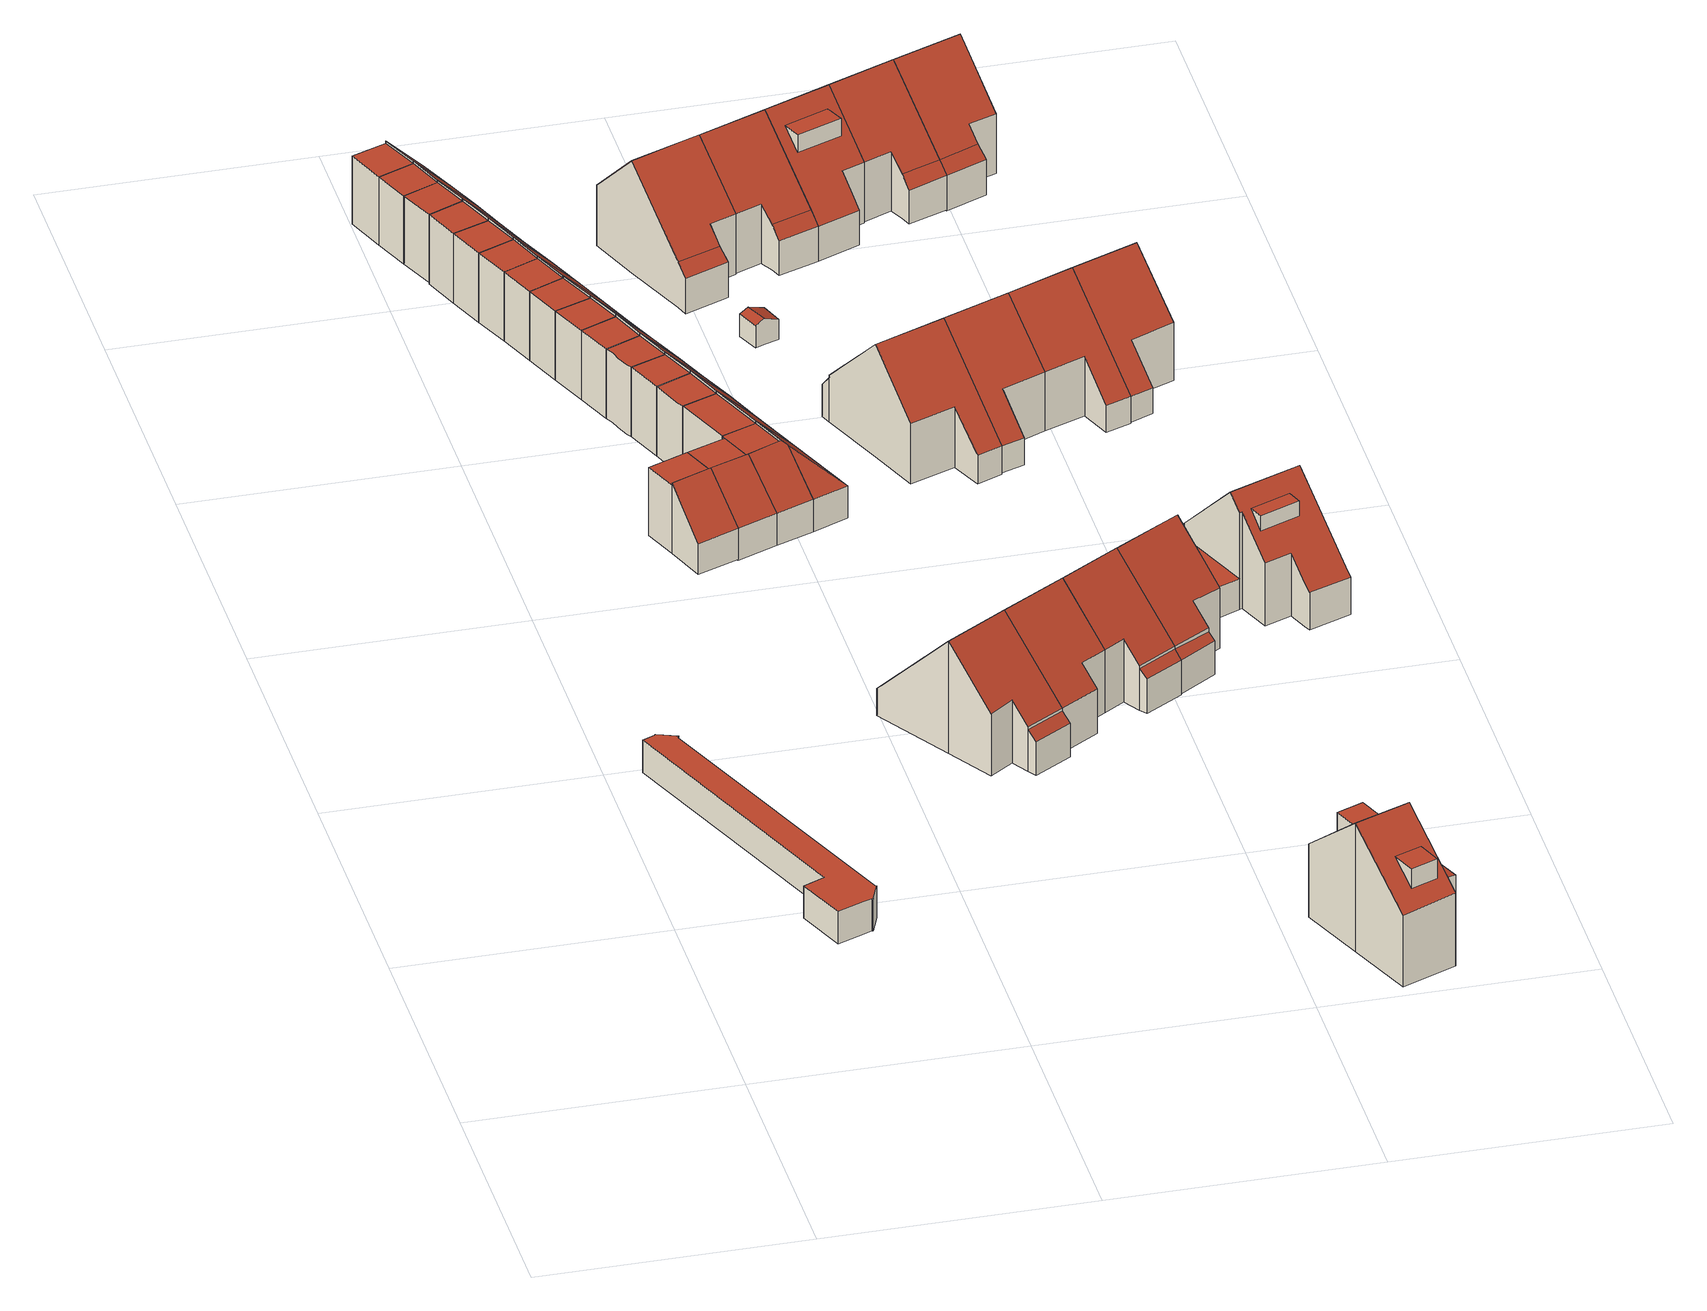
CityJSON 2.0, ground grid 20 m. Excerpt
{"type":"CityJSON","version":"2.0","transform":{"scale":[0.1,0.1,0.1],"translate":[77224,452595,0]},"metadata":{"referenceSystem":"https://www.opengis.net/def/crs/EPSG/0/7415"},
"CityObjects":{
"building1":{"type":"Building","attributes":{"Volume":158.97,"Dakoppervlakte":61.72,"Muuroppervlakte":147.98,"Vloeroppervlakte":61.72,"hoogte_Z_max_in_m_NAP":3.42,"GEB_DOEL":"onbekend","dateOfConstruction":"1985-01-01","measuredHeight":2.58},"geometry":[{"type":"Solid","lod":"2","boundaries":[[[[0,1,2,3,4,5,6,7,8,9,10,11,12]],[[13,14,15,16,17,18,19,20,21,22,23,24,25]],[[2,1,21,20]],[[12,23,22,0]],[[12,11,24,23]],[[13,25,24,11,10,9]],[[9,8,14,13]],[[8,7,15,14]],[[7,6,16,15]],[[16,6,5,17]],[[4,18,17,5]],[[4,3,19,18]],[[2,20,19,3]],[[1,0,22,21]]]],"semantics":{"surfaces":[{"type":"GroundSurface"},{"type":"RoofSurface"},{"type":"WallSurface"}],"values":[[0,1,2,2,2,2,2,2,2,2,2,2,2,2]]}}]},
"building2":{"type":"Building","attributes":{"Volume":94.78,"Dakoppervlakte":24.33,"Muuroppervlakte":84.41,"Vloeroppervlakte":19.98,"hoogte_Z_max_in_m_NAP":6.36,"GEB_DOEL":"overige gebruiksfunctie","dateOfConstruction":"1988-01-01","measuredHeight":5.7},"geometry":[{"type":"Solid","lod":"2","boundaries":[[[[26,27,28,29,30,31]],[[32,33,34,35]],[[36,37,38,39]],[[34,26,31,35]],[[32,35,31,30,38]],[[34,33,37,27,26]],[[37,36,28,27]],[[38,30,29,39]],[[36,39,29,28]],[[37,33,32,38]]]],"semantics":{"surfaces":[{"type":"GroundSurface"},{"type":"RoofSurface"},{"type":"WallSurface"}],"values":[[0,1,1,2,2,2,2,2,2,2]]}}]},
"building3":{"type":"Building","attributes":{"Volume":90.23,"Dakoppervlakte":22.88,"Muuroppervlakte":83.72,"Vloeroppervlakte":18.82,"hoogte_Z_max_in_m_NAP":6.36,"GEB_DOEL":"overige gebruiksfunctie","dateOfConstruction":"1988-01-01","measuredHeight":5.74},"geometry":[{"type":"Solid","lod":"2","boundaries":[[[[40,41,42,43,44,45]],[[35,46,47,32]],[[39,38,48,49]],[[45,44,35,32,38]],[[44,43,46,35]],[[47,46,43,42,48]],[[41,49,48,42]],[[41,40,39,49]],[[45,38,39,40]],[[38,32,47,48]]]],"semantics":{"surfaces":[{"type":"GroundSurface"},{"type":"RoofSurface"},{"type":"WallSurface"}],"values":[[0,1,1,2,2,2,2,2,2,2]]}}]},
"building4":{"type":"Building","attributes":{"Volume":90.36,"Dakoppervlakte":23.09,"Muuroppervlakte":83.06,"Vloeroppervlakte":19.04,"hoogte_Z_max_in_m_NAP":6.36,"GEB_DOEL":"overige gebruiksfunctie","dateOfConstruction":"1988-01-01","measuredHeight":5.67},"geometry":[{"type":"Solid","lod":"2","boundaries":[[[[50,51,52,53,54,55]],[[56,57,58,59]],[[60,61,62,63]],[[55,54,61,56,59]],[[51,50,58,57,60]],[[59,58,50,55]],[[54,53,62,61]],[[62,53,52,63]],[[63,52,51,60]],[[56,61,60,57]]]],"semantics":{"surfaces":[{"type":"GroundSurface"},{"type":"RoofSurface"},{"type":"WallSurface"}],"values":[[0,1,1,2,2,2,2,2,2,2]]}}]},
"building5":{"type":"Building","attributes":{"Volume":82.27,"Dakoppervlakte":21.1,"Muuroppervlakte":80.63,"Vloeroppervlakte":17.37,"hoogte_Z_max_in_m_NAP":6.36,"GEB_DOEL":"overige gebruiksfunctie","dateOfConstruction":"1988-01-01","measuredHeight":5.67},"geometry":[{"type":"Solid","lod":"2","boundaries":[[[[64,65,66,52,51,50]],[[67,58,57,68]],[[69,60,63,70]],[[67,68,69,65,64]],[[58,67,64,50]],[[60,57,58,50,51]],[[66,65,69,70]],[[63,60,51,52]],[[66,70,63,52]],[[57,60,69,68]]]],"semantics":{"surfaces":[{"type":"GroundSurface"},{"type":"RoofSurface"},{"type":"WallSurface"}],"values":[[0,1,1,2,2,2,2,2,2,2]]}}]},
"building6":{"type":"Building","attributes":{"Volume":365.86,"Dakoppervlakte":81.91,"Muuroppervlakte":193.44,"Vloeroppervlakte":58.04,"hoogte_Z_max_in_m_NAP":9.77,"GEB_DOEL":"woonfunctie","dateOfConstruction":"1988-01-01","measuredHeight":9.08},"geometry":[{"type":"Solid","lod":"2","boundaries":[[[[71,72,73,74,75,76,77,78,79,80,81,82]],[[83,84,85,86,87,88]],[[88,87,89,90,91,92]],[[93,94,95,96]],[[73,72,83,88]],[[84,83,72,71]],[[89,87,86,95,79,78,77]],[[76,90,89,77]],[[90,76,75,91]],[[74,92,91,75]],[[74,73,88,92]],[[81,80,94,93]],[[95,94,80,79]],[[82,81,93,96]],[[95,86,85,96]],[[71,82,96,85,84]]]],"semantics":{"surfaces":[{"type":"GroundSurface"},{"type":"RoofSurface"},{"type":"WallSurface"}],"values":[[0,1,1,1,2,2,2,2,2,2,2,2,2,2,2,2]]}}]},
"building7":{"type":"Building","attributes":{"Volume":83.02,"Dakoppervlakte":21.06,"Muuroppervlakte":81.4,"Vloeroppervlakte":17.37,"hoogte_Z_max_in_m_NAP":6.36,"GEB_DOEL":"overige gebruiksfunctie","dateOfConstruction":"1988-01-01","measuredHeight":5.7},"geometry":[{"type":"Solid","lod":"2","boundaries":[[[[97,98,99,66,65,64]],[[67,68,100,101]],[[69,70,102,103]],[[98,97,101,100,103]],[[67,101,97,64]],[[65,69,68,67,64]],[[98,103,102,99]],[[70,69,65,66]],[[102,70,66,99]],[[68,69,103,100]]]],"semantics":{"surfaces":[{"type":"GroundSurface"},{"type":"RoofSurface"},{"type":"WallSurface"}],"values":[[0,1,1,2,2,2,2,2,2,2]]}}]},
"building8":{"type":"Building","attributes":{"Volume":85.26,"Dakoppervlakte":21.64,"Muuroppervlakte":82.14,"Vloeroppervlakte":17.82,"hoogte_Z_max_in_m_NAP":6.36,"GEB_DOEL":"overige gebruiksfunctie","dateOfConstruction":"1988-01-01","measuredHeight":5.72},"geometry":[{"type":"Solid","lod":"2","boundaries":[[[[104,105,106,107,108,109]],[[101,100,110,111]],[[112,113,103,102]],[[106,103,100,101,107]],[[111,110,113,109,108]],[[107,101,111,108]],[[102,103,106,105]],[[105,104,112,102]],[[112,104,109,113]],[[100,103,113,110]]]],"semantics":{"surfaces":[{"type":"GroundSurface"},{"type":"RoofSurface"},{"type":"WallSurface"}],"values":[[0,1,1,2,2,2,2,2,2,2]]}}]},
"building9":{"type":"Building","attributes":{"Volume":85.96,"Dakoppervlakte":21.73,"Muuroppervlakte":82.52,"Vloeroppervlakte":17.92,"hoogte_Z_max_in_m_NAP":6.36,"GEB_DOEL":"overige gebruiksfunctie","dateOfConstruction":"1988-01-01","measuredHeight":5.72},"geometry":[{"type":"Solid","lod":"2","boundaries":[[[[114,104,109,108,115,116]],[[111,110,117,118]],[[112,119,120,113]],[[118,115,108,111]],[[113,110,111,108,109]],[[116,115,118,117,120]],[[104,114,119,112]],[[120,119,114,116]],[[112,113,109,104]],[[110,113,120,117]]]],"semantics":{"surfaces":[{"type":"GroundSurface"},{"type":"RoofSurface"},{"type":"WallSurface"}],"values":[[0,1,1,2,2,2,2,2,2,2]]}}]},
"building10":{"type":"Building","attributes":{"Volume":84.43,"Dakoppervlakte":21.38,"Muuroppervlakte":82.04,"Vloeroppervlakte":17.62,"hoogte_Z_max_in_m_NAP":6.36,"GEB_DOEL":"overige gebruiksfunctie","dateOfConstruction":"1988-01-01","measuredHeight":5.72},"geometry":[{"type":"Solid","lod":"2","boundaries":[[[[121,122,123,114,116,115]],[[124,118,117,125]],[[120,119,126,127]],[[124,125,127,122,121]],[[124,121,115,118]],[[117,118,115,116,120]],[[126,123,122,127]],[[120,116,114,119]],[[114,123,126,119]],[[117,120,127,125]]]],"semantics":{"surfaces":[{"type":"GroundSurface"},{"type":"RoofSurface"},{"type":"WallSurface"}],"values":[[0,1,1,2,2,2,2,2,2,2]]}}]},
"building11":{"type":"Building","attributes":{"Volume":86.91,"Dakoppervlakte":22.03,"Muuroppervlakte":82.82,"Vloeroppervlakte":18.12,"hoogte_Z_max_in_m_NAP":6.36,"GEB_DOEL":"overige gebruiksfunctie","dateOfConstruction":"1988-01-01","measuredHeight":5.74},"geometry":[{"type":"Solid","lod":"2","boundaries":[[[[121,128,129,130,123,122]],[[124,125,131,132]],[[126,133,134,127]],[[132,131,134,129,128]],[[132,128,121,124]],[[125,124,121,122,127]],[[123,126,127,122]],[[126,123,130,133]],[[134,133,130,129]],[[125,127,134,131]]]],"semantics":{"surfaces":[{"type":"GroundSurface"},{"type":"RoofSurface"},{"type":"WallSurface"}],"values":[[0,1,1,2,2,2,2,2,2,2]]}}]},
"building12":{"type":"Building","attributes":{"Volume":88.69,"Dakoppervlakte":22.39,"Muuroppervlakte":83.47,"Vloeroppervlakte":18.45,"hoogte_Z_max_in_m_NAP":6.36,"GEB_DOEL":"overige gebruiksfunctie","dateOfConstruction":"1988-01-01","measuredHeight":5.73},"geometry":[{"type":"Solid","lod":"2","boundaries":[[[[135,136,137,130,129,128]],[[132,131,138,139]],[[140,141,134,133]],[[139,135,128,132]],[[131,132,128,129,134]],[[139,138,141,136,135]],[[134,129,130,133]],[[133,130,137,140]],[[141,140,137,136]],[[131,134,141,138]]]],"semantics":{"surfaces":[{"type":"GroundSurface"},{"type":"RoofSurface"},{"type":"WallSurface"}],"values":[[0,1,1,2,2,2,2,2,2,2]]}}]},
"building13":{"type":"Building","attributes":{"Volume":85.12,"Dakoppervlakte":21.51,"Muuroppervlakte":82.45,"Vloeroppervlakte":17.71,"hoogte_Z_max_in_m_NAP":6.36,"GEB_DOEL":"overige gebruiksfunctie","dateOfConstruction":"1988-01-01","measuredHeight":5.74},"geometry":[{"type":"Solid","lod":"2","boundaries":[[[[142,143,144,137,136,135]],[[139,138,145,146]],[[140,147,148,141]],[[143,142,146,145,148]],[[146,142,135,139]],[[136,141,138,139,135]],[[140,141,136,137]],[[140,137,144,147]],[[143,148,147,144]],[[138,141,148,145]]]],"semantics":{"surfaces":[{"type":"GroundSurface"},{"type":"RoofSurface"},{"type":"WallSurface"}],"values":[[0,1,1,2,2,2,2,2,2,2]]}}]},
"building14":{"type":"Building","attributes":{"Volume":84.76,"Dakoppervlakte":21.47,"Muuroppervlakte":82.2,"Vloeroppervlakte":17.69,"hoogte_Z_max_in_m_NAP":6.36,"GEB_DOEL":"overige gebruiksfunctie","dateOfConstruction":"1988-01-01","measuredHeight":5.72},"geometry":[{"type":"Solid","lod":"2","boundaries":[[[[143,142,149,150,151,144]],[[146,145,152,153]],[[147,154,155,148]],[[153,149,142,146]],[[148,145,146,142,143]],[[150,149,153,152,155]],[[143,144,147,148]],[[144,151,154,147]],[[150,155,154,151]],[[145,148,155,152]]]],"semantics":{"surfaces":[{"type":"GroundSurface"},{"type":"RoofSurface"},{"type":"WallSurface"}],"values":[[0,1,1,2,2,2,2,2,2,2]]}}]},
"building15":{"type":"Building","attributes":{"Volume":91.93,"Dakoppervlakte":23.22,"Muuroppervlakte":86.29,"Vloeroppervlakte":19.01,"hoogte_Z_max_in_m_NAP":6.36,"GEB_DOEL":"overige gebruiksfunctie","dateOfConstruction":"1988-01-01","measuredHeight":5.74},"geometry":[{"type":"Solid","lod":"2","boundaries":[[[[156,157,158,159,43,42,41,160]],[[46,161,162,163,47]],[[162,164,165,163]],[[166,49,48,167,168]],[[164,162,158,157]],[[42,43,46,47,48]],[[46,43,159,161]],[[162,161,159,158]],[[168,156,160,166]],[[166,160,41,49]],[[41,42,48,49]],[[165,168,167,163]],[[163,167,48,47]],[[165,164,157,156,168]]]],"semantics":{"surfaces":[{"type":"GroundSurface"},{"type":"RoofSurface"},{"type":"WallSurface"}],"values":[[0,1,1,1,2,2,2,2,2,2,2,2,2,2]]}}]},
"building16":{"type":"Building","attributes":{"Volume":82.95,"Dakoppervlakte":21.01,"Muuroppervlakte":81.8,"Vloeroppervlakte":17.28,"hoogte_Z_max_in_m_NAP":6.36,"GEB_DOEL":"overige gebruiksfunctie","dateOfConstruction":"1988-01-01","measuredHeight":5.74},"geometry":[{"type":"Solid","lod":"2","boundaries":[[[[169,170,171,172,173,151,150,149,174]],[[153,152,175,176]],[[177,178,179,180,155,154,181]],[[149,150,155,152,153]],[[169,174,176,175,180]],[[149,153,176,174]],[[180,179,170,169]],[[150,151,154,155]],[[152,155,180,175]],[[151,173,172,171,170,179,178,177,181,154]]]],"semantics":{"surfaces":[{"type":"GroundSurface"},{"type":"RoofSurface"},{"type":"WallSurface"}],"values":[[0,1,1,2,2,2,2,2,2,2]]}}]},
"building17":{"type":"Building","attributes":{"Volume":86.03,"Dakoppervlakte":21.81,"Muuroppervlakte":82.54,"Vloeroppervlakte":17.96,"hoogte_Z_max_in_m_NAP":6.36,"GEB_DOEL":"overige gebruiksfunctie","dateOfConstruction":"1988-01-01","measuredHeight":5.72},"geometry":[{"type":"Solid","lod":"2","boundaries":[[[[170,169,174,182,183,184]],[[185,176,175,186]],[[180,179,187,188]],[[185,182,174,176]],[[180,175,176,174,169]],[[185,186,188,183,182]],[[179,180,169,170]],[[170,184,187,179]],[[187,184,183,188]],[[175,180,188,186]]]],"semantics":{"surfaces":[{"type":"GroundSurface"},{"type":"RoofSurface"},{"type":"WallSurface"}],"values":[[0,1,1,2,2,2,2,2,2,2]]}}]},
"building18":{"type":"Building","attributes":{"Volume":89.1,"Dakoppervlakte":22.7,"Muuroppervlakte":83.22,"Vloeroppervlakte":18.66,"hoogte_Z_max_in_m_NAP":6.36,"GEB_DOEL":"overige gebruiksfunctie","dateOfConstruction":"1988-01-01","measuredHeight":5.72},"geometry":[{"type":"Solid","lod":"2","boundaries":[[[[184,183,182,189,190,191,192]],[[193,185,186,194]],[[188,187,195,196,197]],[[193,194,197,190,189]],[[193,189,182,185]],[[188,186,185,182,183]],[[196,191,190,197]],[[187,188,183,184]],[[187,184,192,191,196,195]],[[186,188,197,194]]]],"semantics":{"surfaces":[{"type":"GroundSurface"},{"type":"RoofSurface"},{"type":"WallSurface"}],"values":[[0,1,1,2,2,2,2,2,2,2]]}}]},
"building19":{"type":"Building","attributes":{"Volume":134.2,"Dakoppervlakte":33.76,"Muuroppervlakte":96.83,"Vloeroppervlakte":27.8,"hoogte_Z_max_in_m_NAP":6.36,"GEB_DOEL":"overige gebruiksfunctie","dateOfConstruction":"1988-01-01","measuredHeight":5.76},"geometry":[{"type":"Solid","lod":"2","boundaries":[[[[189,198,156,160,191,190]],[[193,194,165,199]],[[197,196,166,168]],[[156,198,199,165,168]],[[199,198,189,193]],[[194,193,189,190,197]],[[191,196,197,190]],[[196,191,160,166]],[[166,160,156,168]],[[194,197,168,165]]]],"semantics":{"surfaces":[{"type":"GroundSurface"},{"type":"RoofSurface"},{"type":"WallSurface"}],"values":[[0,1,1,2,2,2,2,2,2,2]]}}]},
"building20":{"type":"Building","attributes":{"Volume":70.47,"Dakoppervlakte":26.03,"Muuroppervlakte":65.83,"Vloeroppervlakte":18.54,"hoogte_Z_max_in_m_NAP":6.17,"GEB_DOEL":"overige gebruiksfunctie","dateOfConstruction":"1988-01-01","measuredHeight":5.53},"geometry":[{"type":"Solid","lod":"2","boundaries":[[[[157,198,200,159,158]],[[201,199,164,162]],[[161,201,162]],[[164,199,198,157]],[[157,158,162,164]],[[199,201,200,198]],[[159,161,162,158]],[[200,201,161,159]]]],"semantics":{"surfaces":[{"type":"GroundSurface"},{"type":"RoofSurface"},{"type":"WallSurface"}],"values":[[0,1,1,2,2,2,2,2]]}}]},
"building21":{"type":"Building","attributes":{"Volume":363.43,"Dakoppervlakte":79.58,"Muuroppervlakte":191.71,"Vloeroppervlakte":58.73,"hoogte_Z_max_in_m_NAP":9.77,"GEB_DOEL":"woonfunctie","dateOfConstruction":"1988-01-01","measuredHeight":9.07},"geometry":[{"type":"Solid","lod":"2","boundaries":[[[[202,203,204,205,79,78,77,206,207,208]],[[87,86,209,210,211,212]],[[87,212,213,214,215,89]],[[79,205,209,86]],[[210,209,205,204]],[[211,210,204,203]],[[213,212,211,203,202,208]],[[214,213,208,207]],[[207,206,215,214]],[[77,89,215,206]],[[89,77,78,87]],[[78,79,86,87]]]],"semantics":{"surfaces":[{"type":"GroundSurface"},{"type":"RoofSurface"},{"type":"WallSurface"}],"values":[[0,1,1,2,2,2,2,2,2,2,2,2]]}}]},
"building22":{"type":"Building","attributes":{"Volume":348.64,"Dakoppervlakte":78.21,"Muuroppervlakte":190.15,"Vloeroppervlakte":55.42,"hoogte_Z_max_in_m_NAP":9.77,"GEB_DOEL":"woonfunctie","dateOfConstruction":"1988-01-01","measuredHeight":9.05},"geometry":[{"type":"Solid","lod":"2","boundaries":[[[[216,217,218,203,202,208,219,220,221,222,223,224]],[[211,225,226,227,228,212]],[[212,228,229,230,231,213]],[[232,233,234,235]],[[203,211,212,202]],[[225,211,203,218]],[[229,228,227,234,223,222,221]],[[221,220,230,229]],[[220,219,231,230]],[[208,213,231,219]],[[212,213,208,202]],[[216,224,233,232]],[[234,233,224,223]],[[232,235,217,216]],[[234,227,226,235]],[[226,225,218,217,235]]]],"semantics":{"surfaces":[{"type":"GroundSurface"},{"type":"RoofSurface"},{"type":"WallSurface"}],"values":[[0,1,1,1,2,2,2,2,2,2,2,2,2,2,2,2]]}}]},
"building23":{"type":"Building","attributes":{"Volume":402.62,"Dakoppervlakte":52.78,"Muuroppervlakte":229.05,"Vloeroppervlakte":48.8,"hoogte_Z_max_in_m_NAP":11.3,"GEB_DOEL":"woonfunctie","dateOfConstruction":"1983-01-01","measuredHeight":10.36},"children":["building23-1","building23-2"],"geometry":[{"type":"Solid","lod":"2","boundaries":[[[[236,237,238,239,240,241]],[[242,243,244,245],[246,247,248,249]],[[245,250,251,242],[252,253,254,255]],[[241,244,243,236]],[[244,241,240,245]],[[251,238,237,236,243,242]],[[251,250,239,238]],[[240,239,250,245]],[[249,256,257,246]],[[256,249,248]],[[257,256,248,247]],[[257,247,246]],[[258,255,254,259]],[[259,253,252,258]],[[252,255,258]],[[259,254,253]]]],"semantics":{"surfaces":[{"type":"GroundSurface"},{"type":"RoofSurface"},{"type":"WallSurface"}],"values":[[0,1,1,2,2,2,2,2,1,2,2,2,1,2,2,2]]}}]},
"building23-1":{"type":"BuildingInstallation","attributes":{"relationToConstruction":"outside"},"parents":["building23"],"geometry":[{"type":"MultiSurface","lod":"2","boundaries":[[[249,256,257,246]],[[256,249,248]],[[257,256,248,247]],[[257,247,246]]],"semantics":{"surfaces":[{"type":"RoofSurface"},{"type":"WallSurface"}],"values":[0,1,1,1]}}]},
"building23-2":{"type":"BuildingInstallation","attributes":{"relationToConstruction":"outside"},"parents":["building23"],"geometry":[{"type":"MultiSurface","lod":"2","boundaries":[[[258,255,254,259]],[[259,253,252,258]],[[252,255,258]],[[259,254,253]]],"semantics":{"surfaces":[{"type":"RoofSurface"},{"type":"WallSurface"}],"values":[0,1,1,1]}}]},
"building24":{"type":"Building","attributes":{"Volume":372.78,"Dakoppervlakte":83.65,"Muuroppervlakte":193.51,"Vloeroppervlakte":59.2,"hoogte_Z_max_in_m_NAP":9.71,"GEB_DOEL":"woonfunctie","dateOfConstruction":"1988-01-01","measuredHeight":9.07},"geometry":[{"type":"Solid","lod":"2","boundaries":[[[[260,261,262,263,264,265,266,267,268,269,270,271]],[[272,273,274,275]],[[276,273,272,277,278,279]],[[276,279,280,281,282,283]],[[271,281,280,260]],[[282,281,271,270]],[[269,283,282,270]],[[283,269,268,267,266,274,273,276]],[[266,265,275,274]],[[277,272,275,265,264,263]],[[278,277,263,262]],[[278,262,261,279]],[[261,260,280,279]]]],"semantics":{"surfaces":[{"type":"GroundSurface"},{"type":"RoofSurface"},{"type":"WallSurface"}],"values":[[0,1,1,1,2,2,2,2,2,2,2,2,2]]}}]},
"building25":{"type":"Building","attributes":{"Volume":7.11,"Dakoppervlakte":4.05,"Muuroppervlakte":14.04,"Vloeroppervlakte":3.67,"hoogte_Z_max_in_m_NAP":2.94,"GEB_DOEL":"onbekend","dateOfConstruction":"1988-01-01","measuredHeight":2.18},"geometry":[{"type":"Solid","lod":"2","boundaries":[[[[284,285,286,287,288,289]],[[290,291,292,293]],[[294,295,292,291]],[[284,289,290,293]],[[287,286,295,294]],[[285,292,295,286]],[[290,289,288,287,294,291]],[[285,284,293,292]]]],"semantics":{"surfaces":[{"type":"GroundSurface"},{"type":"RoofSurface"},{"type":"WallSurface"}],"values":[[0,1,1,2,2,2,2,2]]}}]},
"building26":{"type":"Building","attributes":{"Volume":380.58,"Dakoppervlakte":86.04,"Muuroppervlakte":193.74,"Vloeroppervlakte":60.85,"hoogte_Z_max_in_m_NAP":9.71,"GEB_DOEL":"woonfunctie","dateOfConstruction":"1988-01-01","measuredHeight":9.06},"geometry":[{"type":"Solid","lod":"2","boundaries":[[[[296,297,298,299,300,301,302,303,304,305,306,307]],[[308,309,310,311,312,313]],[[314,315,316,317,313,312]],[[318,319,320,321]],[[300,299,314,312]],[[315,314,299,298]],[[308,313,317,321,306,305,304]],[[304,303,309,308]],[[303,302,310,309]],[[311,310,302,301]],[[301,300,312,311]],[[306,321,320,307]],[[297,296,319,318]],[[307,320,319,296]],[[321,317,316,318]],[[316,315,298,297,318]]]],"semantics":{"surfaces":[{"type":"GroundSurface"},{"type":"RoofSurface"},{"type":"WallSurface"}],"values":[[0,1,1,1,2,2,2,2,2,2,2,2,2,2,2,2]]}}]},
"building27":{"type":"Building","attributes":{"Volume":17.82,"Dakoppervlakte":7.62,"Muuroppervlakte":26.6,"Vloeroppervlakte":7.61,"hoogte_Z_max_in_m_NAP":3.46,"GEB_DOEL":"onbekend","dateOfConstruction":"1983-01-01","measuredHeight":2.46},"geometry":[{"type":"Solid","lod":"2","boundaries":[[[[322,323,324,325]],[[326,327,328,329]],[[324,323,329,328]],[[326,329,323,322]],[[325,327,326,322]],[[325,324,328,327]]]],"semantics":{"surfaces":[{"type":"GroundSurface"},{"type":"RoofSurface"},{"type":"WallSurface"}],"values":[[0,1,2,2,2,2]]}}]},
"building28":{"type":"Building","attributes":{"Volume":426.68,"Dakoppervlakte":103.62,"Muuroppervlakte":207.42,"Vloeroppervlakte":78.6,"hoogte_Z_max_in_m_NAP":9.77,"GEB_DOEL":"woonfunctie","dateOfConstruction":"1988-01-01","measuredHeight":9.01},"geometry":[{"type":"Solid","lod":"2","boundaries":[[[[330,331,332,333,334,335,336,337,338,339,340,341,342,343,344,345,346]],[[347,228,227,348,349,350]],[[351,352,353,354,355,229,228,347]],[[233,356,357,234]],[[358,359,360,361,362]],[[227,228,330,346,234]],[[343,342,349,348,357]],[[342,341,350,349]],[[336,335,352,351,360]],[[335,334,353,352]],[[333,332,355,354]],[[332,331,229,355]],[[228,229,331,330]],[[346,345,233,234]],[[344,356,233,345]],[[357,356,344,343]],[[357,348,227,234]],[[361,340,339,362]],[[362,339,338,358]],[[338,337,359,358]],[[360,359,337,336]],[[350,341,340,361,360,351,347]],[[333,354,353,334]]]],"semantics":{"surfaces":[{"type":"GroundSurface"},{"type":"RoofSurface"},{"type":"WallSurface"}],"values":[[0,1,1,1,1,2,2,2,2,2,2,2,2,2,2,2,2,2,2,2,2,2,2]]}}]},
"building29":{"type":"Building","attributes":{"Volume":357.94,"Dakoppervlakte":80.8,"Muuroppervlakte":190.74,"Vloeroppervlakte":57.18,"hoogte_Z_max_in_m_NAP":9.71,"GEB_DOEL":"woonfunctie","dateOfConstruction":"1988-01-01","measuredHeight":9.02},"geometry":[{"type":"Solid","lod":"2","boundaries":[[[[363,364,365,366,367,368,369,370,371,372,373,374]],[[375,376,377,378]],[[377,379,279,278,380,378]],[[379,381,382,383,280,279]],[[380,278,373,372]],[[371,370,375,378,380,372]],[[370,369,376,375]],[[377,376,369,368,367,366,381,379]],[[366,365,382,381]],[[365,364,383,382]],[[364,363,280,383]],[[363,374,279,280]],[[374,373,278,279]]]],"semantics":{"surfaces":[{"type":"GroundSurface"},{"type":"RoofSurface"},{"type":"WallSurface"}],"values":[[0,1,1,1,2,2,2,2,2,2,2,2,2]]}}]},
"building30":{"type":"Building","attributes":{"Volume":355.76,"Dakoppervlakte":80.78,"Muuroppervlakte":190.24,"Vloeroppervlakte":57.12,"hoogte_Z_max_in_m_NAP":9.71,"GEB_DOEL":"woonfunctie","dateOfConstruction":"1988-01-01","measuredHeight":9.01},"geometry":[{"type":"Solid","lod":"2","boundaries":[[[[384,385,386,387,388,389,390,391,392,393,394,395]],[[312,311,396,397,398,399]],[[312,399,400,401,402,314]],[[403,404,405,406]],[[312,395,394,311]],[[311,394,393,396]],[[397,392,391,398]],[[406,400,399,398,391,390,389]],[[386,385,402,401,405]],[[314,402,385,384]],[[314,384,395,312]],[[388,403,406,389]],[[388,387,404,403]],[[405,404,387,386]],[[405,401,400,406]],[[396,393,392,397]]]],"semantics":{"surfaces":[{"type":"GroundSurface"},{"type":"RoofSurface"},{"type":"WallSurface"}],"values":[[0,1,1,1,2,2,2,2,2,2,2,2,2,2,2,2]]}}]},
"building31":{"type":"Building","attributes":{"Volume":359.57,"Dakoppervlakte":73.5,"Muuroppervlakte":188.07,"Vloeroppervlakte":57.42,"hoogte_Z_max_in_m_NAP":9.71,"GEB_DOEL":"woonfunctie","dateOfConstruction":"1988-01-01","measuredHeight":8.97},"children":["building31-1"],"geometry":[{"type":"Solid","lod":"2","boundaries":[[[[366,407,408,409,410,411,412,413,414,369,368,367]],[[415,416,417,379,377,376,418,419],[420,421,422,423]],[[417,424,425,426,381,379]],[[408,425,424,409]],[[426,425,408,407]],[[366,381,426,407]],[[381,366,367,368,369,376,377,379]],[[418,376,369,414]],[[415,419,418,414,413,412]],[[416,415,412,411]],[[416,411,410,417]],[[410,409,424,417]],[[427,428,420,423]],[[427,423,422]],[[422,421,428,427]],[[428,421,420]]]],"semantics":{"surfaces":[{"type":"GroundSurface"},{"type":"RoofSurface"},{"type":"WallSurface"}],"values":[[0,1,1,2,2,2,2,2,2,2,2,2,1,2,2,2]]}}]},
"building31-1":{"type":"BuildingInstallation","attributes":{"relationToConstruction":"outside"},"parents":["building31"],"geometry":[{"type":"MultiSurface","lod":"2","boundaries":[[[427,428,420,423]],[[427,423,422]],[[422,421,428,427]],[[428,421,420]]],"semantics":{"surfaces":[{"type":"RoofSurface"},{"type":"WallSurface"}],"values":[0,1,1,1]}}]},
"building32":{"type":"Building","attributes":{"Volume":420.66,"Dakoppervlakte":95.25,"Muuroppervlakte":206.11,"Vloeroppervlakte":75.91,"hoogte_Z_max_in_m_NAP":9.75,"GEB_DOEL":"woonfunctie","dateOfConstruction":"1988-01-01","measuredHeight":8.99},"children":["building32-1"],"geometry":[{"type":"Solid","lod":"2","boundaries":[[[[429,430,431,432,433,434,435,436,339,338,437,438,439,440,441,442,443,444]],[[445,446,447,448,449,450,451,452,453,454],[455,456,457,458]],[[459,451,450,460,461,462,463,464]],[[465,358,362,466,467]],[[441,461,460,442]],[[440,462,461,441]],[[440,439,463,462]],[[439,438,464,463]],[[453,452,467,435,434]],[[434,433,454,453]],[[454,433,432,445]],[[431,430,447,446,445,432]],[[447,430,429,448]],[[450,449,448,429,444,443]],[[436,435,467,466]],[[465,437,338,358]],[[358,338,339,362]],[[436,466,362,339]],[[451,459,465,467,452]],[[443,442,460,450]],[[459,464,438,437,465]],[[468,469,456,455]],[[469,468,458,457]],[[457,456,469]],[[468,455,458]]]],"semantics":{"surfaces":[{"type":"GroundSurface"},{"type":"RoofSurface"},{"type":"WallSurface"}],"values":[[0,1,1,1,2,2,2,2,2,2,2,2,2,2,2,2,2,2,2,2,2,1,2,2,2]]}}]},
"building32-1":{"type":"BuildingInstallation","attributes":{"relationToConstruction":"outside"},"parents":["building32"],"geometry":[{"type":"MultiSurface","lod":"2","boundaries":[[[468,469,456,455]],[[469,468,458,457]],[[457,456,469]],[[468,455,458]]],"semantics":{"surfaces":[{"type":"RoofSurface"},{"type":"WallSurface"}],"values":[0,1,1,1]}}]},
"building33":{"type":"Building","attributes":{"Volume":357.31,"Dakoppervlakte":82.28,"Muuroppervlakte":187.97,"Vloeroppervlakte":58.19,"hoogte_Z_max_in_m_NAP":9.71,"GEB_DOEL":"woonfunctie","dateOfConstruction":"1988-01-01","measuredHeight":8.98},"geometry":[{"type":"Solid","lod":"2","boundaries":[[[[391,390,389,388,470,471,472,473,474,475,476,477]],[[398,478,479,480,481,399]],[[482,483,484,400,399,481]],[[485,486,403,406]],[[390,391,398,399]],[[478,398,391,477]],[[480,479,476,475]],[[482,481,480,475,474,473]],[[483,482,473,472]],[[484,483,472,471,485]],[[400,406,389,390,399]],[[470,388,403,486]],[[406,403,388,389]],[[470,486,485,471]],[[406,400,484,485]],[[477,476,479,478]]]],"semantics":{"surfaces":[{"type":"GroundSurface"},{"type":"RoofSurface"},{"type":"WallSurface"}],"values":[[0,1,1,1,2,2,2,2,2,2,2,2,2,2,2,2]]}}]},
"building34":{"type":"Building","attributes":{"Volume":350.99,"Dakoppervlakte":80.18,"Muuroppervlakte":187.21,"Vloeroppervlakte":56.74,"hoogte_Z_max_in_m_NAP":9.71,"GEB_DOEL":"woonfunctie","dateOfConstruction":"1988-01-01","measuredHeight":8.93},"geometry":[{"type":"Solid","lod":"2","boundaries":[[[[487,488,489,490,491,492,493,494,495,496,497,498]],[[499,500,501,502]],[[501,503,417,416,504,502]],[[505,424,417,503,506,507]],[[504,416,496,495]],[[494,493,499,502,504,495]],[[500,499,493,492]],[[491,490,489,506,503,501,500,492]],[[488,507,506,489]],[[488,487,505,507]],[[498,424,505,487]],[[498,497,417,424]],[[497,496,416,417]]]],"semantics":{"surfaces":[{"type":"GroundSurface"},{"type":"RoofSurface"},{"type":"WallSurface"}],"values":[[0,1,1,1,2,2,2,2,2,2,2,2,2]]}}]},
"building35":{"type":"Building","attributes":{"Volume":354.54,"Dakoppervlakte":81.57,"Muuroppervlakte":187.44,"Vloeroppervlakte":57.68,"hoogte_Z_max_in_m_NAP":9.71,"GEB_DOEL":"woonfunctie","dateOfConstruction":"1988-01-01","measuredHeight":8.94},"geometry":[{"type":"Solid","lod":"2","boundaries":[[[[508,509,510,511,512,513,514,515,516,517,518,519]],[[481,480,520,521,522,523]],[[481,523,524,525,526,482]],[[527,528,529,530]],[[524,523,510,509,530]],[[525,529,518,517,526]],[[482,516,515,514,480,481]],[[480,514,513,520]],[[520,513,512,521]],[[521,512,511,522]],[[522,511,510,523]],[[509,508,527,530]],[[528,527,508,519]],[[518,529,528,519]],[[529,525,524,530]],[[517,516,482,526]]]],"semantics":{"surfaces":[{"type":"GroundSurface"},{"type":"RoofSurface"},{"type":"WallSurface"}],"values":[[0,1,1,1,2,2,2,2,2,2,2,2,2,2,2,2]]}}]},
"building36":{"type":"Building","attributes":{"Volume":370.32,"Dakoppervlakte":83.24,"Muuroppervlakte":192.73,"Vloeroppervlakte":58.9,"hoogte_Z_max_in_m_NAP":9.71,"GEB_DOEL":"woonfunctie","dateOfConstruction":"1988-01-01","measuredHeight":9.05},"geometry":[{"type":"Solid","lod":"2","boundaries":[[[[531,532,533,534,535,536,537,538,539,540,541,542]],[[500,543,544,501]],[[544,545,546,547,503,501]],[[548,506,503,547,549,550]],[[537,550,549,538]],[[548,550,537,536]],[[536,535,506,548]],[[503,506,535,534,533,532,500,501]],[[500,532,531,543]],[[545,544,543,531,542,541]],[[546,545,541,540]],[[539,547,546,540]],[[539,538,549,547]]]],"semantics":{"surfaces":[{"type":"GroundSurface"},{"type":"RoofSurface"},{"type":"WallSurface"}],"values":[[0,1,1,1,2,2,2,2,2,2,2,2,2]]}}]}
},
"vertices":[
[104,197,8],[26,394,8],[35,398,8],[36,399,8],[51,393,8],[50,391,8],[135,179,8],[136,178,8],[130,163,8],[129,163,8],[123,161,8],[103,153,8],[88,190,8],[129,163,34],[130,163,34],[136,178,34],[135,179,34],[50,391,34],[51,393,34],[36,399,34],[35,398,34],[26,394,34],[104,197,34],[88,190,34],[103,153,34],[123,161,34],
[123,627,7],[112,657,7],[102,683,7],[132,695,7],[142,669,7],[154,639,7],[142,669,64],[112,657,64],[123,627,32],[154,639,32],[102,683,62],[112,657,62],[142,669,62],[132,695,62],
[132,695,6],[161,706,6],[171,680,6],[184,651,6],[154,639,6],[142,669,6],[184,651,32],[171,680,64],[171,680,62],[161,706,62],
[68,1104,7],[39,1092,7],[12,1081,7],[1,1111,7],[27,1121,7],[56,1133,7],[27,1121,64],[39,1092,64],[68,1104,32],[56,1133,32],[39,1092,62],[27,1121,62],[1,1111,62],[12,1081,62],
[79,1077,7],[49,1065,7],[23,1054,7],[79,1077,32],[49,1065,64],[49,1065,62],[23,1054,62],
[273,346,7],[255,334,7],[234,368,7],[198,426,7],[216,437,7],[229,415,7],[258,433,7],[280,397,7],[309,350,7],[313,344,7],[285,327,7],[281,333,7],[255,334,57],[273,346,58],[281,333,43],[309,350,43],[280,397,98],[234,368,98],[258,433,55],[229,415,55],[216,437,29],[198,426,29],[285,327,34],[313,344,34],[309,350,41],[281,333,41],
[89,1050,7],[60,1038,7],[34,1027,7],[60,1038,64],[89,1050,32],[34,1027,62],[60,1038,62],
[44,1000,6],[34,1027,6],[60,1038,6],[89,1050,6],[100,1022,6],[71,1010,6],[71,1010,64],[100,1022,32],[44,1000,62],[71,1010,62],
[55,972,6],[111,995,6],[82,983,6],[82,983,64],[111,995,32],[55,972,62],[82,983,62],
[122,968,6],[92,956,6],[66,945,6],[122,968,32],[92,956,64],[66,945,62],[92,956,62],
[133,940,6],[103,928,6],[77,917,6],[103,928,64],[133,940,32],[77,917,62],[103,928,62],
[144,911,6],[115,899,6],[88,889,6],[115,899,64],[144,911,32],[88,889,62],[115,899,62],
[155,884,6],[126,872,6],[99,861,6],[126,872,64],[155,884,32],[99,861,62],[126,872,62],
[166,857,6],[136,845,6],[110,834,6],[136,845,64],[166,857,32],[110,834,62],[136,845,62],
[186,719,6],[188,720,6],[201,689,6],[212,662,6],[160,709,6],[212,662,32],[201,689,61],[197,691,64],[188,720,62],[186,719,64],[160,709,62],[197,691,62],[186,719,62],
[147,818,6],[121,808,6],[119,811,6],[115,821,6],[113,828,6],[177,830,6],[147,818,64],[177,830,32],[115,821,62],[119,811,62],[121,808,62],[147,818,62],[113,828,62],
[188,803,6],[158,791,6],[132,780,6],[188,803,32],[158,791,64],[132,780,62],[158,791,62],
[199,774,6],[169,762,6],[143,752,6],[141,756,6],[199,774,32],[169,762,64],[141,756,62],[143,752,62],[169,762,62],
[216,731,6],[216,731,32],
[239,673,6],[239,673,32],
[328,426,7],[349,392,7],[330,380,7],[338,368,7],[288,451,7],[275,473,7],[292,484,7],[338,368,43],[330,380,58],[349,392,58],[328,426,98],[292,484,29],[275,473,29],[288,451,55],
[377,384,7],[373,389,7],[365,402,7],[308,494,7],[322,472,7],[351,490,7],[373,454,7],[402,407,7],[405,401,7],[365,402,58],[373,389,43],[402,407,43],[373,454,98],[351,490,55],[322,472,55],[308,494,30],[377,384,35],[405,401,35],[402,407,41],[373,389,41],
[463,124,9],[483,73,9],[503,23,9],[462,6,9],[441,57,9],[421,107,9],[483,73,113],[463,124,68],[421,107,68],[441,57,113],[447,85,93],[440,103,77],[460,111,77],[467,93,93],[462,6,67],[503,23,68],[492,30,77],[472,22,77],[465,40,93],[485,48,93],[460,111,93],[440,103,93],[492,30,93],[472,22,93],
[198,1091,6],[223,1027,6],[239,988,6],[219,980,6],[223,969,6],[227,961,6],[194,948,6],[191,957,6],[171,1007,6],[156,1046,6],[190,1059,6],[180,1083,6],[223,969,43],[191,957,43],[194,948,35],[227,961,35],[171,1007,97],[219,980,55],[239,988,55],[223,1027,97],[198,1091,29],[180,1083,29],[190,1059,55],[156,1046,55],
[222,909,8],[229,912,8],[241,916,8],[247,899,8],[236,895,8],[229,892,8],[229,892,26],[236,895,29],[229,912,29],[222,909,26],[247,899,24],[241,916,24],
[285,815,6],[289,806,6],[293,795,6],[313,803,6],[329,764,6],[354,701,6],[335,693,6],[325,717,6],[291,704,6],[276,743,6],[256,793,6],[253,801,6],[291,704,55],[325,717,55],[335,693,29],[354,701,29],[329,764,97],[276,743,97],[313,803,55],[293,795,55],[289,806,44],[256,793,44],[289,806,42],[285,815,31],[253,801,32],[256,793,42],
[514,119,10],[522,99,10],[489,86,10],[481,106,10],[514,119,32],[481,106,35],[489,86,35],[522,99,32],
[373,454,8],[351,490,8],[381,508,8],[367,530,8],[385,541,8],[393,528,8],[394,529,8],[419,544,8],[421,545,8],[449,486,8],[429,474,8],[444,450,8],[422,437,8],[430,424,8],[433,419,8],[405,401,8],[402,407,8],[423,484,98],[430,424,43],[422,437,58],[444,450,57],[394,529,45],[393,528,45],[385,541,30],[367,530,30],[381,508,55],[433,419,35],[430,424,40],[421,545,33],[419,544,33],[394,529,33],[429,474,33],[449,486,33],
[198,1091,7],[216,1098,7],[226,1074,7],[258,1086,7],[274,1047,7],[294,997,7],[297,989,7],[267,978,7],[264,986,7],[259,996,7],[239,988,7],[223,1027,7],[267,978,35],[297,989,35],[294,997,44],[264,986,44],[274,1047,97],[259,996,55],[258,1086,55],[226,1074,55],[216,1098,29],
[313,803,7],[334,811,7],[329,822,7],[326,831,7],[355,843,7],[359,833,7],[379,784,7],[395,745,7],[362,731,7],[371,707,7],[354,701,7],[329,764,7],[371,707,29],[362,731,55],[395,745,55],[379,784,97],[359,833,44],[329,822,44],[334,811,55],[355,843,31],[326,831,32],[329,822,42],[359,833,42],
[290,1099,7],[280,1123,7],[299,1130,7],[324,1067,7],[339,1028,7],[322,1021,7],[326,1010,7],[329,1002,7],[322,1021,56],[339,1028,56],[324,1067,97],[329,1002,35],[326,1010,44],[320,1054,86],[326,1040,72],[292,1027,72],[287,1041,86],[299,1130,29],[280,1123,29],[290,1099,55],[292,1027,86],[326,1040,86],
[541,470,8],[509,458,8],[507,463,8],[501,478,8],[481,470,8],[471,495,8],[469,494,8],[450,486,8],[445,554,8],[448,555,8],[442,570,8],[462,577,8],[471,553,8],[504,566,8],[519,526,8],[539,476,8],[501,478,59],[507,463,43],[509,458,38],[541,470,38],[539,476,43],[519,526,97],[465,505,97],[469,494,86],[471,495,86],[481,470,59],[478,498,86],[508,510,86],[512,499,74],[482,487,74],[445,554,44],[504,566,55],[471,553,55],[462,577,29],[442,570,29],[448,555,44],[445,554,33],[450,486,33],[469,494,33],[482,487,86],[512,499,86],
[387,856,7],[391,846,7],[395,836,7],[413,844,7],[429,804,7],[454,740,7],[435,733,7],[426,757,7],[426,757,55],[435,733,29],[454,740,29],[429,804,97],[413,844,54],[395,836,55],[391,846,44],[391,846,42],[387,856,31],
[317,1137,8],[326,1113,8],[358,1126,8],[374,1087,8],[394,1037,8],[397,1029,8],[368,1018,8],[365,1026,8],[360,1037,8],[339,1028,8],[324,1067,8],[299,1130,8],[368,1018,35],[397,1029,36],[394,1037,44],[365,1026,44],[374,1087,97],[360,1037,56],[317,1137,29],[358,1126,55],[326,1113,55],
[456,883,8],[460,873,8],[479,824,8],[495,784,8],[462,771,8],[471,747,8],[454,740,8],[429,804,8],[413,844,8],[434,852,8],[430,861,8],[426,871,8],[471,747,29],[462,771,54],[495,784,55],[479,824,97],[460,873,44],[430,861,44],[434,852,54],[456,883,31],[426,871,31],[430,861,42],[460,873,42],
[428,1042,7],[397,1029,7],[394,1037,7],[374,1087,7],[358,1126,7],[390,1139,7],[381,1163,7],[401,1171,7],[426,1107,7],[441,1067,7],[420,1059,7],[424,1050,7],[428,1042,36],[424,1050,44],[420,1059,55],[441,1067,55],[426,1107,97],[390,1139,55],[401,1171,29],[381,1163,29]
]}
